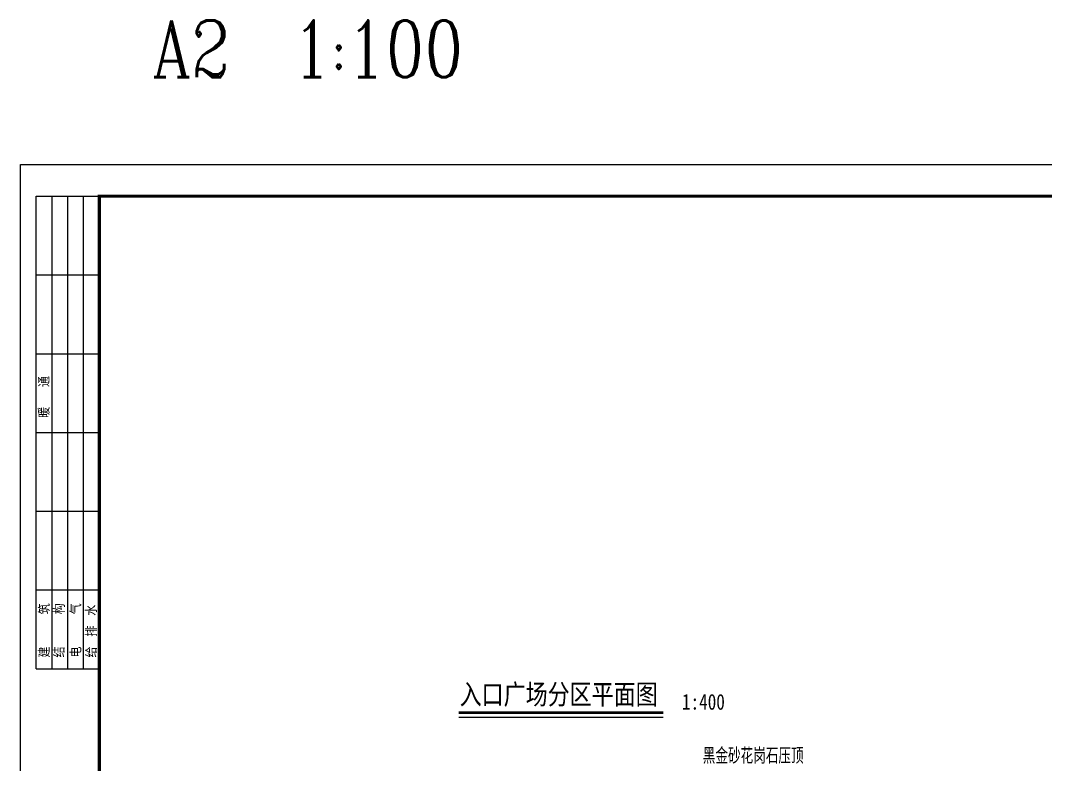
# Model space of a CAD drawing. Extents: x 0 to 11014425, y 0 to 2581013.
# Drawn here: x 10662340 to 10694861, y 2517165 to 2540779 of the extents above; entities that cross this region are included whole.
import ezdxf
from ezdxf.enums import TextEntityAlignment as Align

# ---------------------------------------------------------------- set-up
doc = ezdxf.new("R2010")
doc.units = 0
doc.header["$LTSCALE"] = 4000
doc.header["$MEASUREMENT"] = 0
doc.linetypes.add('CONTINOUS', pattern=[0])
doc.linetypes.add('DASH', pattern=[0.35, 0.25, -0.1])
doc.layers.get('0').update_dxf_attribs({"color": 253, "linetype": 'DASH'})
for name, color, linetype in [('PUB_DIM', 3, 'CONTINUOUS'), ('PUB_TEXT', 7, 'CONTINUOUS'), ('PUB_TITLE', 4, 'CONTINUOUS'), ('T4', 3, 'CONTINUOUS')]:
    doc.layers.add(name, color=color, linetype=linetype)
doc.styles.add('COMPLEX', font='COMPLEX')
doc.styles.add('FS64F', font='romant.shx', dxfattribs={"width": 0.95, "height": 8, "bigfont": 'hztxt.shx'})
doc.styles.add('HZ', font='txt', dxfattribs={"bigfont": 'hztxt'})
doc.styles.add('HZ1', font='', dxfattribs={"width": 0.8})
doc.styles.add('宋体', font='SimSun.ttf', dxfattribs={"width": 0.7})
doc.styles.get('HZ1').set_extended_font_data('KaiTi_GB2312')

# ---------------------------------------------------------------- blocks, each defined once
blk = doc.blocks.new('_LABEL1')
for p, q in [((-150, 20), (-75, 20)), ((-150, 20), (-150, 0)), ((-125, 20), (-125, 0)), ((-100, 20), (-100, 0)), ((-75, 20), (-75, 0)), ((-75, 20), (-75, 0)), ((-75, 20), (0, 20)), ((-50, 20), (-50, 0)), ((-25, 20), (-25, 0)), ((0, 20), (0, 0)), ((-150, 15), (-75, 15)), ((-75, 15), (0, 15)), ((-150, 10), (-75, 10)), ((-75, 10), (0, 10)), ((-150, 5), (-75, 5)), ((-75, 5), (0, 5)), ((-150, 0), (-75, 0)), ((-75, 0), (0, 0))]:
    blk.add_line(p, q)
at = {"style": 'HZ'}
for s, p in [('建   筑', (-146.45, 15.65)), ('暖  通', (-70.35, 15.73)), ('结   构', (-146.45, 10.91)), ('电   气', (-146.45, 5.65)), ('给 排 水', (-146.45, 0.73))]:
    blk.add_text(s, height=3.509, dxfattribs=at).set_placement(p)
blk = doc.blocks.new('A$C749A6C3D')
at = {"layer": 'PUB_TEXT', "linetype": 'CONTINUOUS', "style": 'FS64F', "width": 0.8}
blk.add_text('黑金砂花岗石压顶', height=100, dxfattribs=at).set_placement((3709.2, 4058.5))

msp = doc.modelspace()

# ---------------------------------------------------------------- linework, layer by layer
at = {"layer": 'PUB_TITLE', "linetype": 'CONTINOUS', "flags": 128}
msp.add_lwpolyline([(10662340.155, 2494204.464), (10662340.155, 2536204.464), (10721740.155, 2536204.464), (10721740.155, 2494204.464)], close=True, dxfattribs=at)
at = {"layer": 'PUB_TITLE', "linetype": 'CONTINOUS', "const_width": 100, "flags": 128}
msp.add_lwpolyline([(10664840.155, 2495204.464), (10720740.155, 2495204.464), (10720740.155, 2535204.464), (10664840.155, 2535204.464)], close=True, dxfattribs=at)
at = {"layer": 'T4', "linetype": 'CONTINUOUS'}
msp.add_line((10676246.732, 2518670.029), (10682733.697, 2518670.029), dxfattribs=at)
at = {"layer": 'T4', "linetype": 'CONTINUOUS', "const_width": 82.944}
msp.add_lwpolyline([(10676246.732, 2518807.039), (10682733.697, 2518807.039)], dxfattribs=at)

# ---------------------------------------------------------------- block references
at = {"layer": 'PUB_DIM', "linetype": 'CONTINOUS', "xscale": 5, "yscale": 5, "zscale": 5}
msp.add_blockref('A$C749A6C3D', (10665441.802, 2496897.464), dxfattribs=at)
at = {"layer": 'PUB_TITLE', "linetype": 'CONTINOUS', "xscale": 100, "yscale": 100, "zscale": 100, "rotation": 90}
msp.add_blockref('_LABEL1', (10664840.155, 2535204.464), dxfattribs=at)

# ---------------------------------------------------------------- texts
at = {"layer": 'PUB_TEXT', "width": 0.8}
for s, height, style, p in [(' A2  1:100', 1800, 'COMPLEX', (10676389.855, 2538979.316)), ('1:400', 500, 'HZ1', (10684688.307, 2518903.756))]:
    msp.add_text(s, height=height, dxfattribs=dict(at, style=style)).set_placement(p, align=Align.RIGHT)
at = {"layer": 'PUB_TEXT', "linetype": 'CONTINUOUS', "style": '宋体', "width": 0.8}
msp.add_text('入口广场分区平面图', height=640, dxfattribs=at).set_placement((10676272.591, 2519071.873))

doc.saveas('drawing.dxf')
